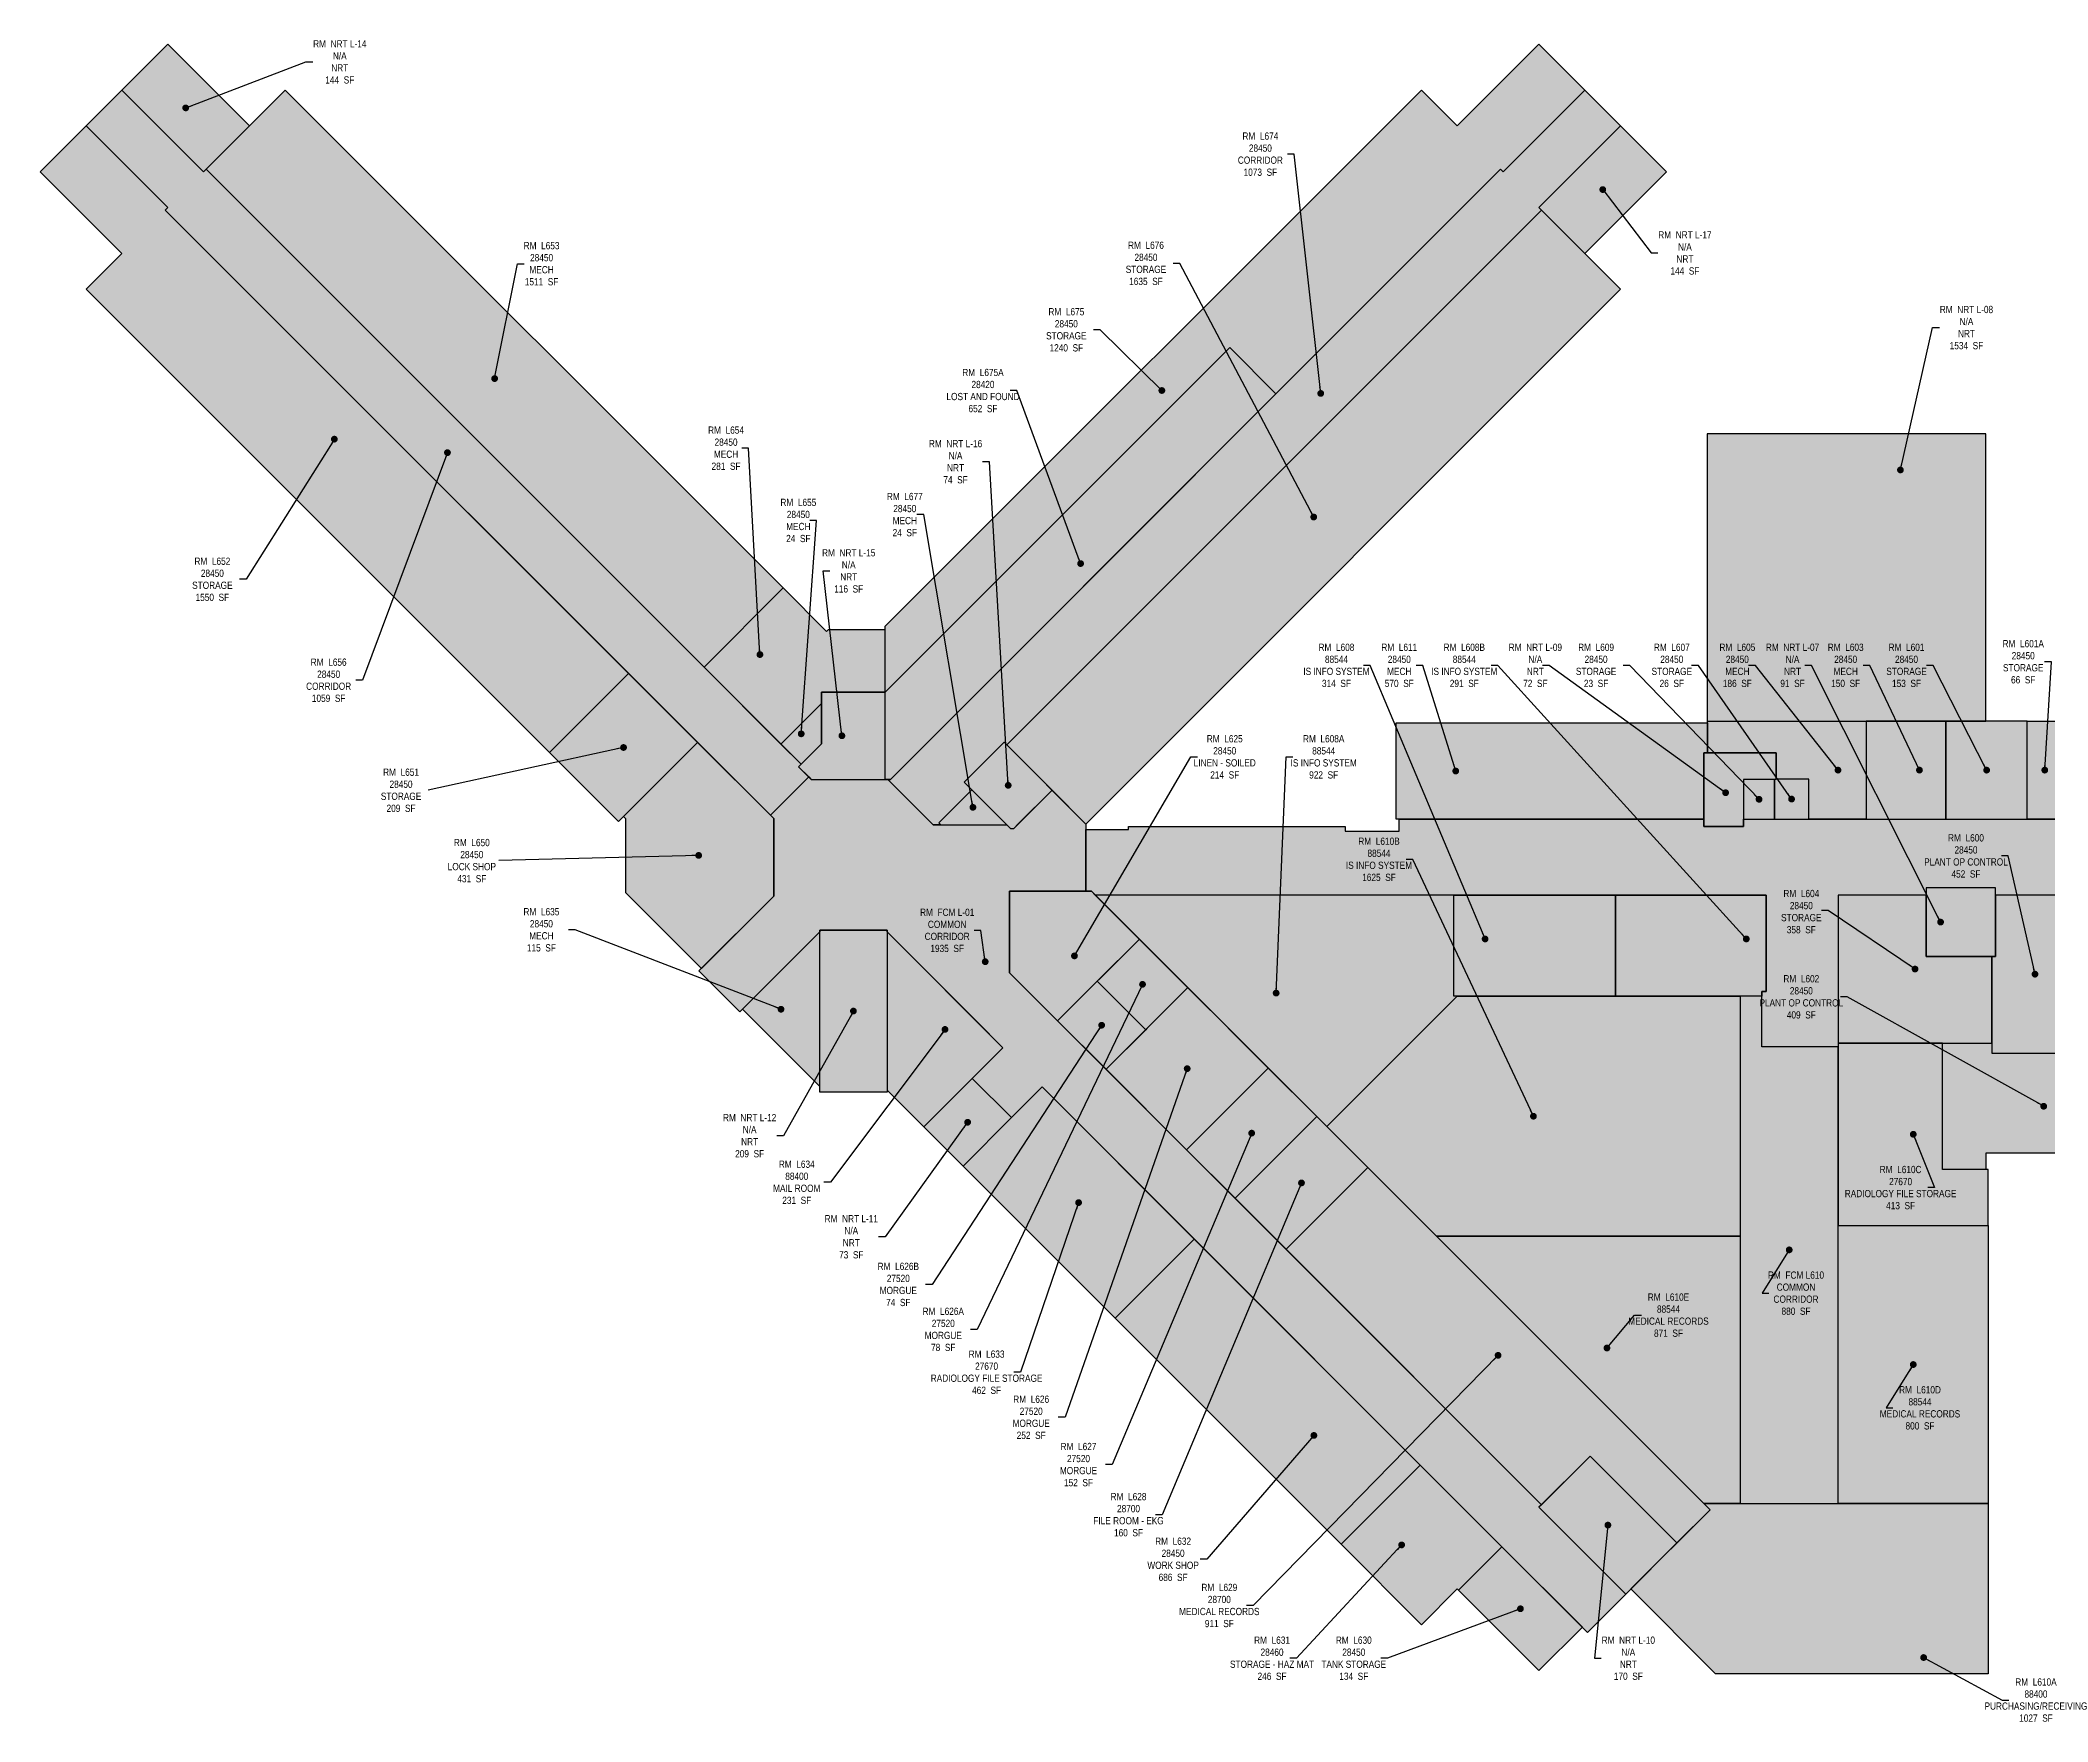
# Model space of a CAD drawing. Header units: inches. Extents: x -3218 to 3511, y 17 to 2914.
# Drawn here: x -3218 to 118, y 120 to 2914 of the extents above; entities that cross this region are included whole.
import ezdxf

# ---------------------------------------------------------------- set-up
doc = ezdxf.new("R2010")
doc.units = ezdxf.units.IN
doc.header["$LTSCALE"] = 0.25
doc.header["$MEASUREMENT"] = 0
for name, color, linetype in [('0-LABEL', 3, 'Continuous'), ('1-NRT', 200, 'Continuous'), ('1-NRT-PTN', 253, 'Continuous'), ('3-FCM', 190, 'Continuous'), ('3-FCM-PTN', 9, 'Continuous'), ('4-OCC', 6, 'Continuous'), ('4-OCC-PTN', 95, 'Continuous')]:
    doc.layers.add(name, color=color, linetype=linetype)
doc.styles.add('ArialN', font='ARIALN.TTF')
doc.dimstyles.new('AB-120', dxfattribs={"dimscale": 120, "dimtxt": 0.125, "dimasz": 0.09375, "dimexe": 0.0625, "dimexo": 0.125, "dimgap": 0.375, "dimtad": 0, "dimtih": 1, "dimtoh": 1, "dimdec": 4, "dimrnd": 0.0625, "dimzin": 0, "dimdsep": 46, "dimlunit": 4, "dimtxsty": 'ArialN', "dimblk": 'ARCHTICK', "dimcen": 0.09375, "dimclrd": 256, "dimclre": 256, "dimclrt": 256, "dimadec": 0, "dimazin": 0, "dimtfac": 1, "dimtdec": 4, "dimtofl": 0, "dimtmove": 2, "dimatfit": 3, "dimldrblk": 'DOT', "dimfxl": 0, "dimfrac": 2, "dimtolj": 1, "dimtzin": 0, "dimlwd": -1, "dimlwe": -1, "dimarcsym": 0})

# ---------------------------------------------------------------- blocks, each defined once
blk = doc.blocks.new('_ArchTick')
at = {"const_width": 0.15}
blk.add_lwpolyline([(-0.5, -0.5), (0.5, 0.5)], dxfattribs=at)
blk = doc.blocks.new('_Dot')
at = {"lineweight": -2}
blk.add_line((-0.5, 0), (-1, 0), dxfattribs=at)
at = {"const_width": 0.5}
blk.add_lwpolyline([(-0.25, 0, 1), (0.25, 0, 1)], format="xyb", close=True, dxfattribs=at)

msp = doc.modelspace()

# ---------------------------------------------------------------- hatches: boundary and pattern name
at = {"layer": '1-NRT-PTN'}
for points in [[(-3006.1, 2907.3), (-2870.4, 2771.5), (-2946.7, 2695.2), (-3082.5, 2830.9)], [(-448.5, 1779.5), (-447.8, 1779.5), (-447.8, 1782.5), (14.5, 1782.5), (14.5, 2259.5), (-448.5, 2259.5)], [(-1920, 1744.8), (-1958.2, 1706.6), (-1937, 1685.4), (-1814.1, 1685.4), (-1814.1, 1830.7), (-1920, 1830.7)], [(-1600.5, 1604.1), (-1593.1, 1611.6), (-1536.9, 1667.8), (-1616.4, 1747.3), (-1682.7, 1681), (-1605.8, 1604.1)], [(-453.8, 1729.5), (-333.7, 1729.5), (-333.7, 1685.5), (-339.7, 1685.5), (-387.8, 1685.5), (-387.8, 1619.5), (-387.8, 1607.5), (-453.8, 1607.5)], [(30.5, 1505.5), (-84.7, 1505.5), (-84.7, 1391.5), (30.5, 1391.5)], [(-1811.1, 1166.2), (-1923, 1166.2), (-1923, 1435.2), (-1811.1, 1435.2)], [(-1750.2, 1108.3), (-1669.5, 1188.9), (-1604.3, 1123.7), (-1684.9, 1043)], [(-498.8, 417), (-643.1, 561.2), (-727.9, 476.4), (-583.7, 332.1)]]:
    msp.add_hatch(color=256, dxfattribs=at).paths.add_polyline_path(points)
h = msp.add_hatch(color=256, dxfattribs=at)
h.dxf.hatch_style = 1
h.paths.add_polyline_path([(-592.2, 2771.5), (-515.8, 2695.2), (-651.6, 2559.4), (-727.9, 2635.8)])
at = {"layer": '3-FCM-PTN'}
for points in [[(-1480.6, 1602.5), (-1410.1, 1602.5), (-1410.1, 1607.5), (-1050.1, 1607.5), (-1050.1, 1599.5), (-960.1, 1599.5), (-960.1, 1619.5), (-453.8, 1619.5), (-453.8, 1607.5), (-387.8, 1607.4), (-387.8, 1619.5), (83.5, 1619.5), (89.5, 1619.5), (141.5, 1619.5), (141.5, 1782.5), (280.5, 1782.5), (280.5, 1493.5), (30.5, 1493.5), (30.5, 1505.5), (-84.7, 1505.5), (-84.7, 1493.5), (-230.6, 1493.5), (-230.6, 1241.5), (-357.6, 1241.5), (-357.6, 1333.5), (-350.6, 1333.5), (-350.6, 1493.5), (-1465.1, 1493.5), (-1471.6, 1500.1), (-1480.6, 1500.1)], [(-1480.6, 1500.1), (-1607.4, 1500.1), (-1607.4, 1364.3), (-723.7, 480.6), (-727.9, 476.4), (-583.7, 332.1), (-647.3, 268.5), (-1553.4, 1174.6), (-1604.3, 1123.7), (-1669.5, 1188.9), (-1618.6, 1239.8), (-1663.2, 1284.4), (-1811.1, 1432.2), (-1811.1, 1435.2), (-1923, 1435.2), (-1923, 1432.2), (-2055.8, 1299.5), (-2123.6, 1367.3), (-1999.4, 1491.6), (-1999.4, 1620.5), (-2004.9, 1626), (-1941.2, 1689.7), (-1937, 1685.4), (-1810, 1685.4), (-1734.5, 1610.1), (-1721.8, 1610.1), (-1611.8, 1610.1), (-1605.8, 1604.1), (-1600.5, 1604.1), (-1536.9, 1667.8), (-1480.6, 1611.5), (-1480.6, 1602.5)], [(-393.6, 482.4), (-230.6, 482.4), (-230.6, 1241.5), (-357.6, 1241.5), (-357.6, 1325.5), (-393.6, 1325.5)]]:
    msp.add_hatch(color=256, dxfattribs=at).paths.add_polyline_path(points)
at = {"layer": '4-OCC-PTN'}
h = msp.add_hatch(color=55, dxfattribs=at)
h.dxf.hatch_style = 1
h.paths.add_polyline_path([(-923.1, 2830.9), (-863.7, 2771.5), (-727.9, 2907.3), (-651.6, 2830.9), (-787.3, 2695.2), (-791.6, 2699.4), (-1164.9, 2326.1), (-1241.8, 2402.9), (-1814.1, 1830.7), (-1814.1, 1940)])
h = msp.add_hatch(color=55, dxfattribs=at)
h.dxf.hatch_style = 1
h.paths.add_polyline_path([(-3082.5, 2830.9), (-2946.7, 2695.2), (-2942.5, 2699.4), (-1953.9, 1710.9), (-1958.2, 1706.6), (-1941.2, 1689.7), (-2004.9, 1626), (-3010.4, 2631.5), (-3006.1, 2635.8), (-3141.9, 2771.5)])
for color, points in [(55, [(-2811, 2830.9), (-2942.5, 2699.4), (-2115.2, 1872.1), (-1983.6, 2003.6)]), (55, [(-787.3, 2695.2), (-651.6, 2830.9), (-592.2, 2771.5), (-727.9, 2635.8), (-723.7, 2631.5), (-1612.2, 1743.1), (-1616.4, 1747.3), (-1682.7, 1681), (-1670, 1668.3), (-1725, 1613.3), (-1721.8, 1610.1), (-1734.5, 1610.1), (-1810, 1685.4), (-1805.6, 1685.4), (-791.6, 2699.4)]), (55, [(-2240.6, 1861.7), (-2372.1, 1730.2), (-3141.9, 2500), (-3082.5, 2559.4), (-3218.2, 2695.2), (-3141.9, 2771.5), (-3006.1, 2635.8), (-3010.4, 2631.5)]), (55, [(-723.7, 2631.5), (-592.2, 2500), (-1480.6, 1611.5), (-1612.2, 1743.1)]), (55, [(-1814.1, 1934), (-1909, 1934), (-1911.5, 1931.5), (-1983.6, 2003.6), (-2115.2, 1872.1), (-1987.4, 1744.4), (-1920, 1811.8), (-1920, 1830.7), (-1814.1, 1830.7)]), (55, [(-2125.8, 1746.9), (-2248.8, 1623.9), (-2257.3, 1615.4), (-2372.1, 1730.2), (-2240.6, 1861.7)]), (55, [(-1987.4, 1744.4), (-1953.9, 1710.9), (-1920, 1744.8), (-1920, 1811.8)]), (55, [(-447.8, 1779.5), (-447.8, 1729.5), (-453.8, 1729.5), (-453.8, 1619.5), (-965.1, 1619.5), (-965.1, 1779.5)]), (55, [(-184.4, 1782.5), (-184.4, 1619.5), (-273.7, 1619.5), (-279.7, 1619.5), (-279.7, 1686.2), (-333.7, 1686.2), (-333.7, 1729.5), (-447.8, 1729.5), (-447.8, 1782.5)]), (55, [(-51.8, 1782.5), (-184.4, 1782.5), (-184.4, 1619.5), (-51.8, 1619.5)]), (55, [(83.5, 1782.5), (-51.8, 1782.5), (-51.8, 1619.5), (83.5, 1619.5)]), (55, [(141.5, 1782.5), (141.5, 1619.5), (83.5, 1619.5), (83.5, 1782.5)]), (55, [(-2245.2, 1497.4), (-2245.2, 1620.3), (-2248.8, 1623.9), (-2125.8, 1746.9), (-1999.4, 1620.5), (-1999.4, 1491.6), (-2119.4, 1371.6)]), (55, [(-1670, 1668.3), (-1725, 1613.3), (-1721.8, 1610.1), (-1611.8, 1610.1)]), (55, [(-336.7, 1685.5), (-387.8, 1685.5), (-387.8, 1619.5), (-336.7, 1619.5)]), (55, [(-279.7, 1619.5), (-279.7, 1686.2), (-333.7, 1686.2), (-333.7, 1685.5), (-336.7, 1685.5), (-336.7, 1619.5)]), (51, [(-1527.7, 1284.6), (-1607.4, 1364.3), (-1607.4, 1500.1), (-1471.6, 1500.1), (-1391.9, 1420.4)]), (61, [(-1465.1, 1493.5), (-1080.6, 1109), (-864, 1325.5), (-869.6, 1325.5), (-869.6, 1493.5), (-1456.6, 1493.5)]), (61, [(-600.6, 1325.5), (-869.6, 1325.5), (-869.6, 1493.5), (-600.6, 1493.5)]), (61, [(-350.6, 1493.5), (-600.6, 1493.5), (-600.6, 1325.5), (-357.6, 1325.5), (-357.6, 1333.5), (-350.6, 1333.5)]), (55, [(-84.7, 1493.5), (-230.6, 1493.5), (-230.6, 1247.5), (-53.5, 1247.5), (24.5, 1247.5), (24.5, 1391.5), (-84.7, 1391.5)]), (55, [(274.5, 1493.5), (30.5, 1493.5), (30.5, 1391.5), (24.5, 1391.5), (24.5, 1230.5), (274.5, 1230.5)]), (55, [(-1923, 1432.2), (-2051.5, 1303.7), (-2038.8, 1291), (-1923, 1175.2)]), (41, [(-1811.1, 1432.2), (-1811.1, 1169.2), (-1750.2, 1108.3), (-1669.5, 1188.9), (-1618.6, 1239.8)]), (11, [(-1311.3, 1339.8), (-1379.5, 1271.6), (-1381.3, 1269.8), (-1461.9, 1350.4), (-1391.9, 1420.4)]), (11, [(-1461.9, 1350.4), (-1527.7, 1284.6), (-1447.1, 1204), (-1381.3, 1269.8)]), (11, [(-1177.7, 1206.1), (-1313.4, 1070.4), (-1447.1, 1204), (-1311.3, 1339.8)]), (61, [(-393.6, 1325.5), (-393.6, 926.5), (-898.1, 926.5), (-1080.6, 1109), (-864, 1325.5)]), (55, [(24.5, 1230.5), (268.5, 1230.5), (274.5, 1230.5), (274.5, 1175.5), (279, 1175.5), (279, 1064.5), (14.5, 1064.5), (14.5, 1040.5), (14.5, 1037.5), (-57.5, 1037.5), (-57.5, 1247.5), (24.5, 1247.5)]), (11, [(-1097.1, 1125.5), (-1232.8, 989.7), (-1313.4, 1070.4), (-1177.7, 1206.1)]), (242, [(-1604.3, 1123.7), (-1684.9, 1043), (-1432.2, 790.3), (-1300.7, 921.9), (-1553.4, 1174.6)]), (151, [(-1097.1, 1125.5), (-1232.8, 989.7), (-1148, 904.9), (-1012.2, 1040.7)]), (151, [(-1148, 904.9), (-1012.2, 1040.7), (-453.9, 482.4), (-443.7, 472.1), (-498.8, 417), (-643.1, 561.2), (-723.7, 480.6)]), (61, [(-230.6, 944.5), (18.5, 944.5), (18.5, 482.4), (-230.6, 482.4)]), (55, [(-1300.7, 921.9), (-1432.2, 790.3), (-1056.7, 414.9), (-925.2, 546.4)]), (61, [(-393.6, 926.5), (-393.6, 482.4), (-453.9, 482.4), (-898.1, 926.5)]), (201, [(-789.5, 410.6), (-861.6, 338.5), (-863.7, 340.6), (-923.1, 281.2), (-1056.7, 414.9), (-925.2, 546.4)]), (41, [(18.5, 482.4), (18.5, 199.9), (-434.5, 199.9), (-575.2, 340.6), (-443.7, 472.1), (-453.9, 482.4)]), (55, [(-655.8, 277), (-789.5, 410.6), (-861.6, 338.5), (-727.9, 204.9)])]:
    msp.add_hatch(color=color, dxfattribs=at).paths.add_polyline_path(points)
h = msp.add_hatch(color=240, dxfattribs=at)
h.dxf.hatch_style = 1
h.paths.add_polyline_path([(-1814.1, 1830.7), (-1241.8, 2402.9), (-1164.9, 2326.1), (-1805.6, 1685.4), (-1814.1, 1685.4)])
h = msp.add_hatch(color=242, dxfattribs=at)
h.dxf.hatch_style = 1
h.paths.add_polyline_path([(-230.6, 1247.5), (-230.6, 944.5), (18.5, 944.5), (18.5, 1037.5), (-57.5, 1037.5), (-57.6, 1247.5), (-230.6, 1247.5)])

# ---------------------------------------------------------------- linework, layer by layer
at = {"layer": '1-NRT'}
for points in [[(-3006.1, 2907.3), (-2870.4, 2771.5), (-2946.7, 2695.2), (-3082.5, 2830.9), (-3006.1, 2907.3)], [(-453.8, 1729.5), (-333.7, 1729.5), (-333.7, 1685.5), (-339.7, 1685.5), (-339.7, 1685.5), (-339.7, 1685.5), (-387.8, 1685.5), (-387.8, 1619.5), (-387.8, 1607.5), (-453.8, 1607.5), (-453.8, 1729.5)], [(30.5, 1505.5), (-84.7, 1505.5), (-84.7, 1391.5), (30.5, 1391.5), (30.5, 1505.5)], [(-498.8, 417), (-643.1, 561.2), (-727.9, 476.4), (-583.7, 332.1), (-498.8, 417)]]:
    msp.add_lwpolyline(points, dxfattribs=at)
for points in [[(-592.2, 2771.5), (-515.8, 2695.2), (-651.6, 2559.4), (-727.9, 2635.8)], [(-448.5, 1779.5), (-447.8, 1779.5), (-447.8, 1782.5), (14.5, 1782.5), (14.5, 2259.5), (-448.5, 2259.5)], [(-1920, 1744.8), (-1958.2, 1706.6), (-1937, 1685.4), (-1937, 1685.4), (-1937, 1685.4), (-1814.1, 1685.4), (-1814.1, 1830.7), (-1920, 1830.7)], [(-1600.5, 1604.1), (-1600.5, 1604.1), (-1593.1, 1611.6), (-1536.9, 1667.8), (-1616.4, 1747.3), (-1682.7, 1681), (-1605.8, 1604.1)], [(-1811.1, 1166.2), (-1923, 1166.2), (-1923, 1435.2), (-1811.1, 1435.2), (-1811.1, 1166.2), (-1811.1, 1166.2), (-1811.1, 1166.2), (-1811.1, 1166.2)], [(-1750.2, 1108.3), (-1669.5, 1188.9), (-1604.3, 1123.7), (-1684.9, 1043)]]:
    msp.add_lwpolyline(points, close=True, dxfattribs=at)
at = {"layer": '3-FCM'}
for points in [[(-1480.6, 1500.1), (-1607.4, 1500.1), (-1607.4, 1364.3), (-723.7, 480.6), (-727.9, 476.4), (-583.7, 332.1), (-647.3, 268.5), (-1553.4, 1174.6), (-1604.3, 1123.7), (-1669.5, 1188.9), (-1618.6, 1239.8), (-1663.2, 1284.4), (-1811.1, 1432.2), (-1811.1, 1432.2), (-1811.1, 1435.2), (-1923, 1435.2), (-1923, 1435.2), (-1923, 1435.2), (-1923, 1432.2), (-2055.8, 1299.5), (-2123.6, 1367.3), (-1999.4, 1491.6), (-1999.4, 1620.5), (-2004.9, 1626), (-1941.2, 1689.7), (-1937, 1685.4), (-1810, 1685.4), (-1734.5, 1610.1), (-1721.8, 1610.1), (-1611.8, 1610.1), (-1605.8, 1604.1), (-1600.5, 1604.1), (-1536.9, 1667.8), (-1480.6, 1611.5), (-1480.6, 1602.5)], [(-393.6, 482.4), (-230.6, 482.4), (-230.6, 1241.5), (-357.6, 1241.5), (-357.6, 1325.5), (-393.6, 1325.5), (-393.6, 482.4)]]:
    msp.add_lwpolyline(points, close=True, dxfattribs=at)
for points in [[(280.5, 1493.5), (30.5, 1493.5), (30.5, 1505.5), (-84.7, 1505.5), (-84.7, 1493.5), (-230.6, 1493.5), (-230.6, 1241.5), (-357.6, 1241.5), (-357.6, 1333.5), (-350.6, 1333.5), (-350.6, 1493.5), (-1465.1, 1493.5), (-1471.6, 1500.1), (-1480.6, 1500.1), (-1480.6, 1602.5), (-1410.1, 1602.5), (-1410.1, 1607.5), (-1050.1, 1607.5), (-1050.1, 1599.5), (-960.1, 1599.5), (-960.1, 1619.5), (-453.8, 1619.5), (-453.8, 1607.5), (-387.8, 1607.4), (-387.8, 1619.5), (83.5, 1619.5), (89.5, 1619.5), (141.5, 1619.5)], [(-1923, 1432.2), (-1956.8, 1398.5)]]:
    msp.add_lwpolyline(points, dxfattribs=at)
at = {"layer": '4-OCC'}
msp.add_line((-357.6, 1317.5), (-357.6, 1333.5), dxfattribs=at)
for points in [[(-923.1, 2830.9), (-863.7, 2771.5), (-727.9, 2907.3), (-651.6, 2830.9), (-787.3, 2695.2), (-791.6, 2699.4), (-1164.9, 2326.1), (-1241.8, 2402.9), (-1814.1, 1830.7), (-1814.1, 1940), (-923.1, 2830.9)], [(-2811, 2830.9), (-2942.5, 2699.4), (-2115.2, 1872.1), (-1983.6, 2003.6), (-2811, 2830.9)], [(-787.3, 2695.2), (-651.6, 2830.9), (-592.2, 2771.5), (-727.9, 2635.8), (-723.7, 2631.5), (-1612.2, 1743.1), (-1616.4, 1747.3), (-1682.7, 1681), (-1670, 1668.3), (-1725, 1613.3), (-1721.8, 1610.1), (-1734.5, 1610.1), (-1810, 1685.4), (-1805.6, 1685.4), (-791.6, 2699.4), (-787.3, 2695.2)], [(-2240.6, 1861.7), (-2372.1, 1730.2), (-3141.9, 2500), (-3082.5, 2559.4), (-3218.2, 2695.2), (-3141.9, 2771.5), (-3006.1, 2635.8), (-3010.4, 2631.5), (-2240.6, 1861.7)], [(-723.7, 2631.5), (-592.2, 2500), (-1480.6, 1611.5), (-1612.2, 1743.1), (-723.7, 2631.5)], [(-1814.1, 1934), (-1909, 1934), (-1911.5, 1931.5), (-1983.6, 2003.6), (-1983.6, 2003.6), (-1983.6, 2003.6), (-2115.2, 1872.1), (-1987.4, 1744.4), (-1920, 1811.8), (-1920, 1830.7), (-1814.1, 1830.7), (-1814.1, 1934)], [(-2125.8, 1746.9), (-2248.8, 1623.9), (-2257.3, 1615.4), (-2372.1, 1730.2), (-2240.6, 1861.7), (-2125.8, 1746.9)], [(-184.4, 1782.5), (-184.4, 1619.5), (-273.7, 1619.5), (-273.7, 1619.5), (-279.7, 1619.5), (-279.7, 1686.2), (-333.7, 1686.2), (-333.7, 1729.5), (-447.8, 1729.5), (-447.8, 1782.5), (-184.4, 1782.5)], [(-51.8, 1782.5), (-184.4, 1782.5), (-184.4, 1619.5), (-51.8, 1619.5), (-51.8, 1782.5)], [(83.5, 1782.5), (-51.8, 1782.5), (-51.8, 1619.5), (83.5, 1619.5), (83.5, 1782.5)], [(141.5, 1782.5), (141.5, 1619.5), (83.5, 1619.5), (83.5, 1782.5), (141.5, 1782.5)], [(-1670, 1668.3), (-1725, 1613.3), (-1721.8, 1610.1), (-1611.8, 1610.1), (-1670, 1668.3)], [(-336.7, 1685.5), (-387.8, 1685.5), (-387.8, 1619.5), (-336.7, 1619.5), (-336.7, 1685.5)], [(-279.7, 1619.5), (-279.7, 1686.2), (-333.7, 1686.2), (-333.7, 1685.5), (-336.7, 1685.5), (-336.7, 1619.5), (-279.7, 1619.5)], [(-1999.4, 1620.5), (-1999.4, 1491.6)], [(-1465.1, 1493.5), (-1080.6, 1109), (-864, 1325.5), (-869.6, 1325.5), (-869.6, 1325.5), (-869.6, 1493.5), (-1456.6, 1493.5), (-1456.6, 1493.5), (-1465.1, 1493.5)], [(-350.6, 1493.5), (-350.6, 1333.5), (-357.6, 1333.5), (-357.6, 1325.5), (-600.6, 1325.5), (-600.6, 1325.5), (-600.6, 1325.5), (-600.6, 1493.5), (-350.6, 1493.5)], [(274.5, 1493.5), (30.5, 1493.5), (30.5, 1391.5), (24.5, 1391.5), (24.5, 1230.5), (274.5, 1230.5), (274.5, 1493.5)], [(-1811.1, 1435.2), (-1811.1, 1169.2)], [(-1923, 1432.2), (-1923, 1432.2), (-2051.5, 1303.7), (-2038.8, 1291), (-2038.8, 1291), (-1923, 1175.2), (-1923, 1175.2), (-1923, 1432.2)], [(-1811.1, 1432.2), (-1811.1, 1169.2), (-1750.2, 1108.3), (-1750.2, 1108.3), (-1750.2, 1108.3), (-1669.5, 1188.9), (-1669.5, 1188.9), (-1618.6, 1239.8), (-1811.1, 1432.2)], [(-1311.3, 1339.8), (-1379.5, 1271.6), (-1381.3, 1269.8), (-1461.9, 1350.4), (-1391.9, 1420.4), (-1311.3, 1339.8)], [(-1461.9, 1350.4), (-1527.7, 1284.6), (-1447.1, 1204), (-1381.3, 1269.8), (-1461.9, 1350.4)], [(-1177.7, 1206.1), (-1313.4, 1070.4), (-1447.1, 1204), (-1447.1, 1204), (-1447.1, 1204), (-1311.3, 1339.8), (-1177.7, 1206.1)], [(-1097.1, 1125.5), (-1232.8, 989.7), (-1148, 904.9), (-1012.2, 1040.7), (-1097.1, 1125.5)], [(-1148, 904.9), (-1012.2, 1040.7), (-453.9, 482.4), (-443.7, 472.1), (-498.8, 417), (-643.1, 561.2), (-723.7, 480.6), (-1148, 904.9)], [(-789.5, 410.6), (-861.6, 338.5), (-863.7, 340.6), (-923.1, 281.2), (-1056.7, 414.9), (-925.2, 546.4), (-789.5, 410.6)], [(18.5, 482.4), (18.5, 199.9), (-434.5, 199.9), (-575.2, 340.6), (-443.7, 472.1), (-453.9, 482.4), (-453.9, 482.4), (18.5, 482.4)], [(-655.8, 277), (-789.5, 410.6), (-861.6, 338.5), (-727.9, 204.9), (-655.8, 277)]]:
    msp.add_lwpolyline(points, dxfattribs=at)
for points in [[(-3082.5, 2830.9), (-2946.7, 2695.2), (-2942.5, 2699.4), (-1953.9, 1710.9), (-1958.2, 1706.6), (-1941.2, 1689.7), (-2004.9, 1626), (-3010.4, 2631.5), (-3006.1, 2635.8), (-3141.9, 2771.5)], [(-1814.1, 1830.7), (-1241.8, 2402.9), (-1164.9, 2326.1), (-1805.6, 1685.4), (-1814.1, 1685.4)], [(-1987.4, 1744.4), (-1953.9, 1710.9), (-1920, 1744.8), (-1920, 1811.8)], [(-447.8, 1779.5), (-447.8, 1729.5), (-453.8, 1729.5), (-453.8, 1619.5), (-453.8, 1619.5), (-965.1, 1619.5), (-965.1, 1779.5)], [(-2245.2, 1497.4), (-2245.2, 1620.3), (-2248.8, 1623.9), (-2125.8, 1746.9), (-1999.4, 1620.5), (-1999.4, 1491.6), (-2119.4, 1371.6)], [(-1527.7, 1284.6), (-1607.4, 1364.3), (-1607.4, 1500.1), (-1471.6, 1500.1), (-1391.9, 1420.4)], [(-600.6, 1325.5), (-869.6, 1325.5), (-869.6, 1493.5), (-869.6, 1493.5), (-869.6, 1493.5), (-600.6, 1493.5)], [(-84.7, 1493.5), (-230.6, 1493.5), (-230.6, 1247.5), (-53.5, 1247.5), (-53.5, 1247.5), (24.5, 1247.5), (24.5, 1391.5), (-84.7, 1391.5)], [(-393.6, 1325.5), (-393.6, 926.5), (-898.1, 926.5), (-1080.6, 1109), (-864, 1325.5)], [(-230.6, 1247.5), (-230.6, 944.5), (18.5, 944.5), (18.5, 1037.5), (-57.5, 1037.5), (-57.6, 1247.5), (-230.6, 1247.5)], [(24.5, 1230.5), (24.5, 1230.5), (268.5, 1230.5), (274.5, 1230.5), (274.5, 1175.5), (279, 1175.5), (279, 1175.5), (279, 1175.5), (279, 1064.5), (14.5, 1064.5), (14.5, 1064.5), (14.5, 1040.5), (14.5, 1037.5), (-57.5, 1037.5), (-57.5, 1247.5), (24.5, 1247.5)], [(-1097.1, 1125.5), (-1232.8, 989.7), (-1313.4, 1070.4), (-1177.7, 1206.1)], [(-1604.3, 1123.7), (-1604.3, 1123.7), (-1684.9, 1043), (-1684.9, 1043), (-1432.2, 790.3), (-1300.7, 921.9), (-1553.4, 1174.6)], [(-230.6, 944.5), (18.5, 944.5), (18.5, 482.4), (-230.6, 482.4), (-230.6, 944.5)], [(-1300.7, 921.9), (-1432.2, 790.3), (-1056.7, 414.9), (-925.2, 546.4)], [(-393.6, 926.5), (-393.6, 482.4), (-453.9, 482.4), (-898.1, 926.5), (-393.6, 926.5)]]:
    msp.add_lwpolyline(points, close=True, dxfattribs=at)

# ---------------------------------------------------------------- texts
at = {"layer": '0-LABEL', "char_height": 12, "attachment_point": 5, "style": 'ArialN'}
for s, insert in [('RM  NRT L-14\\PN/A\\PNRT\\P144  SF', (-2720.4, 2877.6)), ('RM  L674\\P28450\\PCORRIDOR\\P1073  SF', (-1190.8, 2724.3)), ('RM  L653\\P28450\\PMECH\\P1511  SF', (-2385.1, 2542.3)), ('RM  L676\\P28450\\PSTORAGE\\P1635  SF', (-1380.9, 2542.9)), ('RM  NRT L-17\\PN/A\\PNRT\\P144  SF', (-485.4, 2560.2)), ('RM  L675\\P28450\\PSTORAGE\\P1240  SF', (-1513.2, 2432.5)), ('RM  NRT L-08\\PN/A\\PNRT\\P1534  SF', (-17.6, 2436.2)), ('RM  L675A\\P28420\\PLOST AND FOUND\\P652  SF', (-1651.7, 2331.6)), ('RM  L654\\P28450\\PMECH\\P281  SF', (-2078.6, 2235.8)), ('RM  NRT L-16\\PN/A\\PNRT\\P74  SF', (-1697.3, 2213.3)), ('RM  L655\\P28450\\PMECH\\P24  SF', (-1958.5, 2115.7)), ('RM  L677\\P28450\\PMECH\\P24  SF', (-1781.6, 2125.5)), ('RM  L652\\P28450\\PSTORAGE\\P1550  SF', (-2932.1, 2018)), ('RM  NRT L-15\\PN/A\\PNRT\\P116  SF', (-1874.8, 2032)), ('RM  L608\\P88544\\PIS INFO SYSTEM\\P314  SF', (-1064.4, 1875)), ('RM  L611\\P28450\\PMECH\\P570  SF', (-960, 1875)), ('RM  L608B\\P88544\\PIS INFO SYSTEM\\P291  SF', (-852, 1875)), ('RM  NRT L-09\\PN/A\\PNRT\\P72  SF', (-733.9, 1875)), ('RM  L609\\P28450\\PSTORAGE\\P23  SF', (-633, 1875)), ('RM  L607\\P28450\\PSTORAGE\\P26  SF', (-507.2, 1875)), ('RM  L605\\P28450\\PMECH\\P186  SF', (-398.3, 1875)), ('RM  NRT L-07\\PN/A\\PNRT\\P91  SF', (-306.6, 1875)), ('RM  L603\\P28450\\PMECH\\P150  SF', (-218.3, 1875)), ('RM  L601\\P28450\\PSTORAGE\\P153  SF', (-117.2, 1875)), ('RM  L601A\\P28450\\PSTORAGE\\P66  SF', (76.7, 1881)), ('RM  L656\\P28450\\PCORRIDOR\\P1059  SF', (-2738.9, 1850.3)), ('RM  L625\\P28450\\PLINEN - SOILED\\P214  SF', (-1250, 1723)), ('RM  L608A\\P88544\\PIS INFO SYSTEM\\P922  SF', (-1085.6, 1723)), ('RM  L651\\P28450\\PSTORAGE\\P209  SF', (-2618.6, 1667.5)), ('RM  L650\\P28450\\PLOCK SHOP\\P431  SF', (-2501, 1550.6)), ('RM  L610B\\P88544\\PIS INFO SYSTEM\\P1625  SF', (-993.7, 1552.8)), ('RM  L600\\P28450\\PPLANT OP CONTROL\\P452  SF', (-18.4, 1558.4)), ('RM  L604\\P28450\\PSTORAGE\\P358  SF', (-292, 1465.9)), ('RM  L635\\P28450\\PMECH\\P115  SF', (-2385.4, 1435.7)), ('RM  FCM L-01\\PCOMMON\\PCORRIDOR\\P1935  SF', (-1711.2, 1434.7)), ('RM  L602\\P28450\\PPLANT OP CONTROL\\P409  SF', (-292, 1324.3)), ('RM  NRT L-12\\PN/A\\PNRT\\P209  SF', (-2039.4, 1093.6)), ('RM  L634\\P88400\\PMAIL ROOM\\P231  SF', (-1961.1, 1016.2)), ('RM  L610C\\P27670\\PRADIOLOGY FILE STORAGE\\P413  SF', (-127, 1007.4)), ('RM  NRT L-11\\PN/A\\PNRT\\P73  SF', (-1870.5, 925.7)), ('RM  L626B\\P27520\\PMORGUE\\P74  SF', (-1792.4, 846.5)), ('RM  FCM L610\\PCOMMON\\PCORRIDOR\\P880  SF', (-300.8, 832)), ('RM  L626A\\P27520\\PMORGUE\\P78  SF', (-1717.7, 771.8)), ('RM  L610E\\P88544\\PMEDICAL RECORDS\\P871  SF', (-512.7, 795.5)), ('RM  L633\\P27670\\PRADIOLOGY FILE STORAGE\\P462  SF', (-1645.7, 700.7)), ('RM  L610D\\P88544\\PMEDICAL RECORDS\\P800  SF', (-94.8, 641.5)), ('RM  L626\\P27520\\PMORGUE\\P252  SF', (-1571.6, 625.8)), ('RM  L627\\P27520\\PMORGUE\\P152  SF', (-1493, 547.2)), ('RM  L628\\P28700\\PFILE ROOM - EKG\\P160  SF', (-1409.9, 464)), ('RM  L632\\P28450\\PWORK SHOP\\P686  SF', (-1335.8, 389.9)), ('RM  L629\\P28700\\PMEDICAL RECORDS\\P911  SF', (-1259, 313.1)), ('RM  L631\\P28460\\PSTORAGE - HAZ MAT\\P246  SF', (-1171.4, 225.5)), ('RM  L630\\P28450\\PTANK STORAGE\\P134  SF', (-1035.6, 225.5)), ('RM  NRT L-10\\PN/A\\PNRT\\P170  SF', (-579.4, 225.5)), ('RM  L610A\\P88400\\PPURCHASING/RECEIVING\\P1027  SF', (97.9, 156))]:
    msp.add_mtext(s, dxfattribs=dict(at, insert=insert))

# ---------------------------------------------------------------- leaders
at = {"layer": '0-LABEL', "annotation_type": 0, "has_hookline": 1}
for points, hookline_direction, text_width in [([(-2976.4, 2801.2), (-2776.7, 2877.6), (-2765.4, 2877.6)], 0, 86.9), ([(-1090.5, 2326.8), (-1134.5, 2724.3), (-1145.8, 2724.3)], 1, 74), ([(-621.9, 2665.5), (-541.7, 2560.2), (-530.4, 2560.2)], 0, 86.9), ([(-2463.1, 2351.5), (-2425.1, 2542.3), (-2413.8, 2542.3)], 0, 57.9), ([(-1102.2, 2121.5), (-1324.6, 2542.9), (-1335.9, 2542.9)], 1, 65.9), ([(337.8, 2492.9), (267.9, 2531.9), (256.6, 2531.9)], 1, 116.5), ([(-127.3, 2199.7), (-73.8, 2436.2), (-62.6, 2436.2)], 0, 86.9), ([(-1354.5, 2331.7), (-1457, 2432.5), (-1468.2, 2432.5)], 1, 65.9), ([(-1489.5, 2044.2), (-1595.5, 2331.6), (-1606.7, 2331.6)], 1, 119.7), ([(-2729.4, 2250.9), (-2875.8, 2018), (-2887.1, 2018)], 1, 65.9), ([(-2022.3, 1893), (-2041.3, 2235.8), (-2052.5, 2235.8)], 1, 57.9), ([(-2541.5, 2228.5), (-2682.7, 1850.3), (-2693.9, 1850.3)], 1, 74), ([(-1609.8, 1675.7), (-1641.1, 2213.3), (-1652.3, 2213.3)], 1, 86.9), ([(-1953.7, 1761.3), (-1928.4, 2115.7), (-1939.6, 2115.7)], 1, 58), ([(-1668.4, 1639.2), (-1750.2, 2125.5), (-1761.4, 2125.5)], 1, 57.9), ([(-1886.1, 1758.1), (-1917.1, 2032), (-1905.9, 2032)], 0, 87), ([(653.3, 1826.1), (263.6, 2022.1), (252.3, 2022.1)], 1, 154.8), ([(-817.4, 1420.5), (-1008.2, 1875), (-1019.4, 1875)], 1, 107.7), ([(-866.2, 1699.5), (-920.8, 1875), (-932, 1875)], 1, 56), ([(-383.4, 1420.5), (-796.2, 1875), (-807.5, 1875)], 1, 107.7), ([(-417.8, 1663.5), (-711.1, 1875), (-722.3, 1875)], 1, 86.9), ([(-362.3, 1652.5), (-576.7, 1875), (-588, 1875)], 1, 65.9), ([(-308.2, 1652.9), (-463, 1875), (-474.3, 1875)], 1, 65.9), ([(-231, 1701), (-368.3, 1875), (-379.5, 1875)], 1, 58), ([(-60.6, 1448.5), (-275, 1875), (-286.3, 1875)], 1, 86.9), ([(-95.7, 1701), (-178.1, 1875), (-189.4, 1875)], 1, 57.9), ([(15.9, 1701), (-73, 1875), (-84.2, 1875)], 1, 65.9), ([(112.5, 1701), (123.5, 1881), (112.3, 1881)], 1, 67.7), ([(-2248.9, 1738.6), (-2573.6, 1667.5)], 1, 65.9), ([(-1499.7, 1392.4), (-1306.3, 1723), (-1295, 1723)], 0, 101.4), ([(-1164.6, 1330.6), (-1147.9, 1723), (-1136.7, 1723)], 0, 107.7), ([(-2124.1, 1559.3), (-2456, 1550.6)], 1, 78.6), ([(-737.1, 1126), (-937.5, 1552.8), (-948.7, 1552.8)], 1, 107.7), ([(96.3, 1362), (51.9, 1558.4), (40.7, 1558.4)], 1, 137.4), ([(-103, 1370.5), (-247.3, 1467.9), (-258.5, 1467.9)], 1, 65.9), ([(-1987.3, 1303.7), (-2329.1, 1435.7), (-2340.4, 1435.7)], 1, 58), ([(-1648, 1382.7), (-1655, 1434.7), (-1666.2, 1434.7)], 1, 86.5), ([(-1386.6, 1345.1), (-1661.4, 771.8), (-1672.7, 771.8)], 1, 67.7), ([(-1867, 1300.7), (-1983.2, 1093.6), (-1994.4, 1093.6)], 1, 86.8), ([(110.7, 1142.5), (-215.8, 1324.3), (-227, 1324.3)], 1, 137.4), ([(-1714.8, 1270.2), (-1904.9, 1016.2), (-1916.1, 1016.2)], 1, 76.6), ([(-1454.5, 1277.2), (-1736.1, 846.5), (-1747.4, 846.5)], 1, 67), ([(-1312.4, 1205.1), (-1515.4, 625.8), (-1526.6, 625.8)], 1, 60.1), ([(-1677.2, 1116), (-1814.2, 925.7), (-1825.5, 925.7)], 1, 85), ([(-1205.2, 1097.9), (-1436.8, 547.2), (-1448, 547.2)], 1, 60.1), ([(-106, 1096), (-70.7, 1007.4), (-82, 1007.4)], 1, 183.8), ([(-1122.5, 1015.2), (-1353.7, 464), (-1364.9, 464)], 1, 114.9), ([(-1492.8, 982.5), (-1589.4, 700.7), (-1600.7, 700.7)], 1, 183.8), ([(-312.1, 904), (-357.1, 832), (-345.8, 832)], 0, 91.5), ([(361.5, 907), (245.5, 793.3), (234.3, 793.3)], 1, 86.9), ([(-615, 740.9), (-569, 795.5), (-557.7, 795.5)], 0, 131.9), ([(-795.8, 728.8), (-1202.7, 313.1), (-1214, 313.1)], 1, 131.9), ([(-106, 713.5), (-151, 641.5), (-139.8, 641.5)], 0, 131.9), ([(-1101.9, 595.7), (-1279.6, 389.9), (-1290.8, 389.9)], 1, 84.7), ([(1349.3, 626.1), (263.6, 261.3), (252.3, 261.3)], 1, 117.6), ([(-613.4, 446.7), (-635.7, 225.5), (-624.4, 225.5)], 0, 86.9), ([(-956.1, 413.8), (-1130.9, 225.5), (-1142.1, 225.5)], 1, 138.9), ([(-758.7, 307.7), (-979.4, 225.5), (-990.6, 225.5)], 1, 106.6), ([(-88.8, 226.7), (41.6, 156), (52.9, 156)], 0, 169.2)]:
    msp.add_leader(points, dimstyle='AB-120', dxfattribs=dict(at, hookline_direction=hookline_direction, text_width=text_width))

doc.saveas('drawing.dxf')
